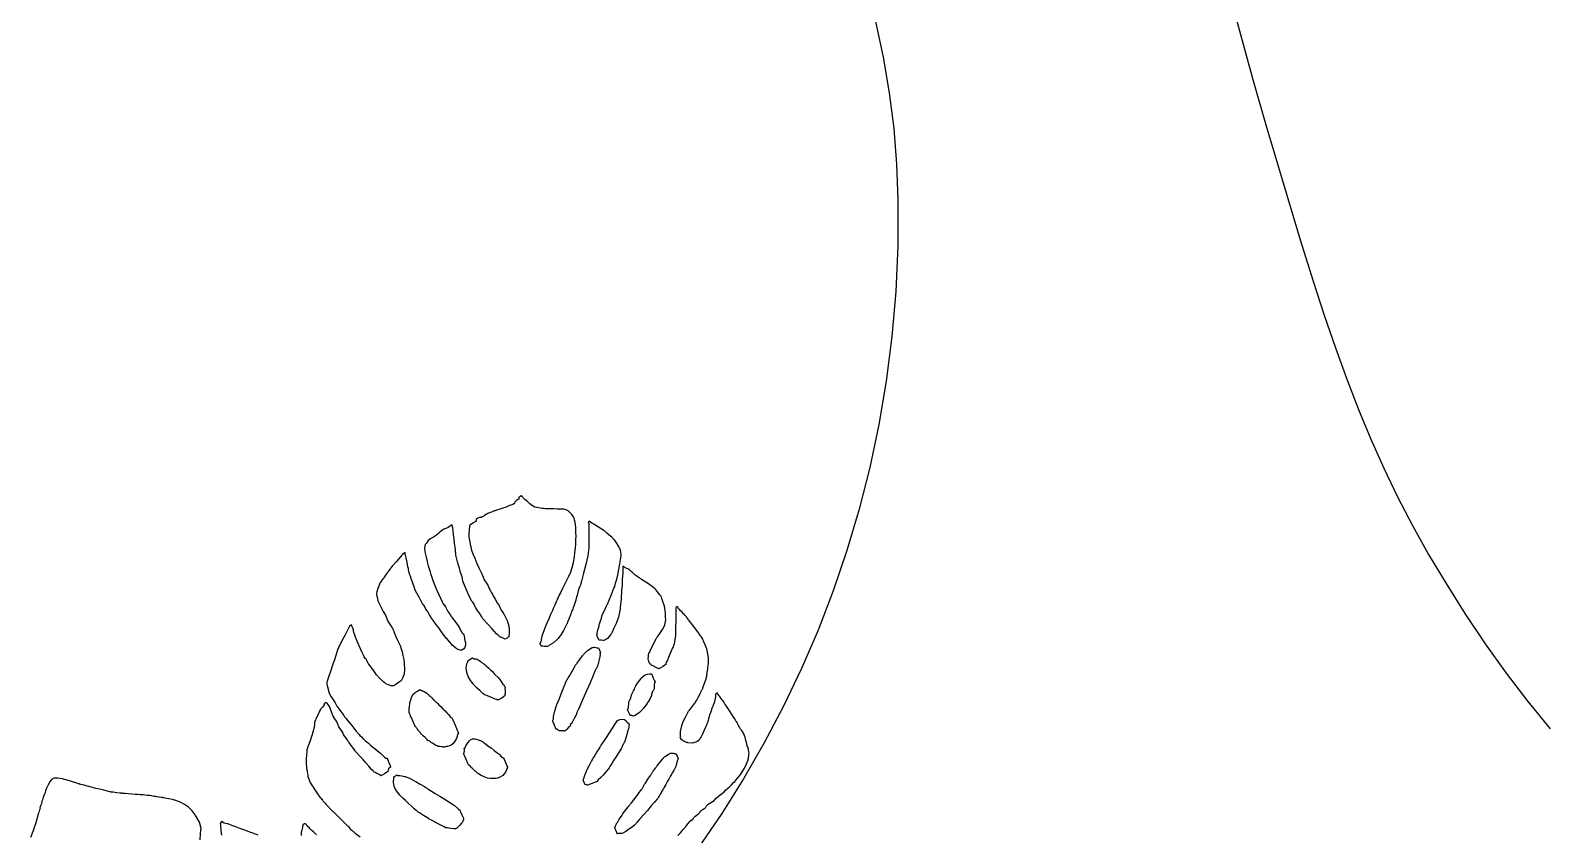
# Model space of a CAD drawing. Header units: millimetres. Extents: x 120 to 668, y 59 to 184.
# Drawn here: x 273.83 to 304.65, y 105.09 to 121.44 of the extents above; entities that cross this region are included whole.
import ezdxf

# ---------------------------------------------------------------- set-up
doc = ezdxf.new("R2010")
doc.units = ezdxf.units.MM
doc.layers.get('0').update_dxf_attribs({"linetype": 'CONTINUOUS', "true_color": 0xffffff})

msp = doc.modelspace()

# ---------------------------------------------------------------- linework, layer by layer
at = {"linetype": 'CONTINUOUS', "true_color": 0xffffff}
for points in [[(296.647, 127.817), (298.662, 120.437), (298.932, 119.517), (299.185, 118.655), (299.427, 117.84), (299.66, 117.072), (299.89, 116.342), (300.115, 115.65), (300.342, 114.987), (300.575, 114.35), (300.812, 113.735), (301.062, 113.132), (301.327, 112.542), (301.607, 111.96), (301.91, 111.377), (302.237, 110.79), (302.59, 110.195), (302.972, 109.585), (303.385, 108.97), (303.81, 108.375), (304.25, 107.8), (304.705, 107.245)], [(290.997, 121.617), (291.157, 120.892), (291.28, 120.167), (291.37, 119.442), (291.427, 118.722), (291.45, 118.002), (291.452, 117.065), (291.41, 116.132), (291.33, 115.215), (291.215, 114.312), (291.065, 113.427), (290.882, 112.557), (290.667, 111.705), (290.42, 110.87), (290.142, 110.052), (289.835, 109.252), (289.497, 108.47), (289.132, 107.705), (288.74, 106.96), (288.32, 106.23), (287.875, 105.522), (287.405, 104.832)], [(286.985, 105.075), (287.035, 105.132), (287.09, 105.197), (287.145, 105.262), (287.195, 105.322), (287.23, 105.362), (287.242, 105.377), (287.267, 105.397), (287.292, 105.417), (287.312, 105.44), (287.31, 105.442), (287.307, 105.442), (287.327, 105.465), (287.38, 105.502), (287.405, 105.52), (287.43, 105.547), (287.437, 105.56), (287.435, 105.56), (287.437, 105.565), (287.46, 105.585), (287.52, 105.625), (287.545, 105.642), (287.555, 105.655), (287.562, 105.667), (287.567, 105.682), (287.577, 105.695), (287.602, 105.712), (287.665, 105.752), (287.72, 105.79), (287.762, 105.835), (287.807, 105.877), (287.852, 105.907), (287.882, 105.932), (287.922, 105.967), (287.952, 105.997), (288.002, 106.037), (288.025, 106.06), (288.072, 106.107), (288.117, 106.152), (288.14, 106.175), (288.147, 106.182), (288.162, 106.2), (288.197, 106.24), (288.23, 106.28), (288.245, 106.297), (288.285, 106.357), (288.335, 106.442), (288.382, 106.535), (288.412, 106.617), (288.415, 106.627), (288.417, 106.645), (288.42, 106.66), (288.425, 106.695), (288.427, 106.727), (288.43, 106.742), (288.425, 106.787), (288.42, 106.82), (288.41, 106.865), (288.395, 106.902), (288.377, 106.965), (288.367, 107.01), (288.352, 107.072), (288.345, 107.09), (288.33, 107.127), (288.312, 107.162), (288.305, 107.18), (288.297, 107.19), (288.282, 107.21), (288.27, 107.222), (288.257, 107.237), (288.242, 107.265), (288.212, 107.327), (288.192, 107.367), (288.18, 107.387), (288.172, 107.395), (288.162, 107.405), (288.155, 107.417), (288.14, 107.445), (288.132, 107.457), (288.11, 107.492), (288.04, 107.6), (287.972, 107.707), (287.947, 107.742), (287.94, 107.755), (287.932, 107.762), (287.915, 107.79), (287.897, 107.817), (287.885, 107.832), (287.86, 107.867), (287.835, 107.9), (287.822, 107.915), (287.802, 107.94), (287.797, 107.952), (287.787, 107.975), (287.77, 107.962), (287.75, 107.947), (287.747, 107.897), (287.735, 107.835), (287.72, 107.772), (287.702, 107.722), (287.7, 107.715), (287.692, 107.702), (287.685, 107.687), (287.682, 107.68), (287.652, 107.59), (287.637, 107.54), (287.612, 107.475), (287.607, 107.457), (287.597, 107.417), (287.585, 107.375), (287.58, 107.357), (287.575, 107.347), (287.57, 107.335), (287.557, 107.305), (287.517, 107.215), (287.475, 107.122), (287.462, 107.092), (287.457, 107.08), (287.44, 107.055), (287.432, 107.04), (287.42, 107.025), (287.397, 107.002), (287.375, 106.987), (287.35, 106.972), (287.275, 106.955), (287.19, 106.96), (287.177, 106.965), (287.16, 106.97), (287.147, 106.975), (287.135, 106.98), (287.125, 106.985), (287.11, 106.99), (287.1, 106.997), (287.087, 107.005), (287.075, 107.017), (287.075, 107.025), (287.072, 107.025), (287.052, 107.022), (287.05, 107.03), (287.042, 107.047), (287.032, 107.062), (287.03, 107.07), (287.04, 107.085), (287.042, 107.087), (287.04, 107.092), (287.037, 107.11), (287.035, 107.157), (287.04, 107.207), (287.042, 107.217), (287.067, 107.31), (287.095, 107.392), (287.13, 107.47), (287.177, 107.56), (287.187, 107.577), (287.195, 107.592), (287.2, 107.602), (287.205, 107.61), (287.22, 107.627), (287.265, 107.685), (287.307, 107.74), (287.322, 107.757), (287.327, 107.765), (287.34, 107.78), (287.345, 107.79), (287.352, 107.802), (287.367, 107.827), (287.38, 107.852), (287.387, 107.865), (287.397, 107.88), (287.405, 107.897), (287.415, 107.917), (287.437, 107.962), (287.457, 108.005), (287.467, 108.025), (287.472, 108.032), (287.477, 108.042), (287.482, 108.05), (287.485, 108.057), (287.49, 108.067), (287.492, 108.077), (287.5, 108.1), (287.525, 108.17), (287.55, 108.24), (287.557, 108.262), (287.56, 108.272), (287.57, 108.317), (287.572, 108.337), (287.58, 108.385), (287.587, 108.432), (287.59, 108.452), (287.592, 108.485), (287.595, 108.505), (287.602, 108.532), (287.605, 108.57), (287.605, 108.605), (287.605, 108.657), (287.605, 108.67), (287.605, 108.695), (287.602, 108.717), (287.602, 108.73), (287.572, 108.867), (287.52, 108.997), (287.515, 109.007), (287.505, 109.032), (287.495, 109.057), (287.49, 109.067), (287.472, 109.102), (287.457, 109.122), (287.44, 109.142), (287.42, 109.175), (287.41, 109.187), (287.385, 109.222), (287.307, 109.325), (287.227, 109.427), (287.202, 109.462), (287.192, 109.475), (287.18, 109.49), (287.17, 109.5), (287.152, 109.525), (287.132, 109.547), (287.122, 109.557), (287.117, 109.565), (287.102, 109.58), (287.072, 109.612), (287.04, 109.645), (287.025, 109.66), (287.017, 109.667), (287.015, 109.67), (287.007, 109.68), (286.99, 109.705), (286.977, 109.732), (286.96, 109.72), (286.94, 109.707), (286.94, 109.682), (286.94, 109.617), (286.94, 109.525), (286.94, 109.42), (286.937, 109.315), (286.937, 109.222), (286.937, 109.157), (286.937, 109.132), (286.93, 109.097), (286.917, 109.01), (286.91, 108.97), (286.895, 108.927), (286.89, 108.912), (286.872, 108.875), (286.85, 108.82), (286.822, 108.76), (286.795, 108.697), (286.772, 108.642), (286.755, 108.605), (286.75, 108.59), (286.742, 108.575), (286.737, 108.575), (286.737, 108.57), (286.74, 108.552), (286.72, 108.537), (286.672, 108.507), (286.625, 108.477), (286.605, 108.462), (286.582, 108.472), (286.532, 108.497), (286.48, 108.522), (286.457, 108.532), (286.45, 108.537), (286.435, 108.552), (286.417, 108.567), (286.392, 108.615), (286.38, 108.67), (286.38, 108.682), (286.385, 108.71), (286.387, 108.735), (286.387, 108.747), (286.397, 108.785), (286.405, 108.797), (286.42, 108.83), (286.472, 108.932), (286.522, 109.035), (286.537, 109.067), (286.545, 109.08), (286.55, 109.09), (286.555, 109.097), (286.57, 109.117), (286.615, 109.182), (286.66, 109.245), (286.675, 109.265), (286.68, 109.272), (286.72, 109.36), (286.737, 109.462), (286.737, 109.472), (286.735, 109.497), (286.73, 109.577), (286.725, 109.655), (286.722, 109.68), (286.722, 109.69), (286.717, 109.707), (286.717, 109.712), (286.715, 109.717), (286.712, 109.732), (286.71, 109.74), (286.705, 109.757), (286.687, 109.815), (286.667, 109.87), (286.662, 109.887), (286.66, 109.895), (286.65, 109.92), (286.637, 109.945), (286.617, 109.97), (286.572, 110.025), (286.527, 110.08), (286.507, 110.105), (286.495, 110.112), (286.462, 110.135), (286.365, 110.202), (286.265, 110.267), (286.232, 110.29), (286.22, 110.297), (286.212, 110.302), (286.205, 110.31), (286.187, 110.322), (286.15, 110.35), (286.112, 110.377), (286.095, 110.39), (286.09, 110.397), (286.082, 110.402), (286.075, 110.41), (286.055, 110.427), (286.035, 110.442), (286.027, 110.45), (286.022, 110.455), (286.002, 110.475), (285.98, 110.487), (285.935, 110.512), (285.887, 110.537), (285.865, 110.55), (285.865, 110.537), (285.867, 110.51), (285.867, 110.48), (285.867, 110.467), (285.867, 110.447), (285.867, 110.44), (285.865, 110.417), (285.86, 110.35), (285.855, 110.282), (285.852, 110.26), (285.852, 110.252), (285.852, 110.242), (285.852, 110.22), (285.852, 110.205), (285.85, 110.167), (285.845, 110.115), (285.842, 110.055), (285.837, 109.992), (285.832, 109.94), (285.83, 109.902), (285.83, 109.887), (285.82, 109.77), (285.805, 109.64), (285.777, 109.512), (285.74, 109.407), (285.735, 109.397), (285.722, 109.37), (285.687, 109.292), (285.65, 109.212), (285.637, 109.185), (285.632, 109.175), (285.622, 109.16), (285.555, 109.08), (285.517, 109.05), (285.472, 109.037), (285.457, 109.04), (285.425, 109.045), (285.392, 109.047), (285.377, 109.05), (285.372, 109.065), (285.357, 109.097), (285.345, 109.13), (285.337, 109.145), (285.345, 109.17), (285.345, 109.202), (285.35, 109.217), (285.36, 109.257), (285.377, 109.312), (285.395, 109.375), (285.412, 109.437), (285.43, 109.492), (285.44, 109.532), (285.445, 109.547), (285.45, 109.557), (285.462, 109.585), (285.5, 109.665), (285.535, 109.742), (285.547, 109.77), (285.552, 109.78), (285.625, 109.94), (285.687, 110.102), (285.702, 110.14), (285.72, 110.202), (285.742, 110.285), (285.762, 110.375), (285.802, 110.56), (285.815, 110.637), (285.822, 110.695), (285.825, 110.71), (285.827, 110.74), (285.83, 110.77), (285.832, 110.785), (285.832, 110.795), (285.817, 110.872), (285.782, 110.952), (285.74, 111.025), (285.695, 111.085), (285.687, 111.092), (285.677, 111.102), (285.667, 111.112), (285.662, 111.117), (285.64, 111.137), (285.592, 111.18), (285.542, 111.222), (285.52, 111.242), (285.515, 111.247), (285.507, 111.255), (285.5, 111.26), (285.49, 111.267), (285.46, 111.285), (285.37, 111.345), (285.28, 111.402), (285.25, 111.42), (285.24, 111.427), (285.207, 111.445), (285.182, 111.462), (285.175, 111.457), (285.165, 111.45), (285.172, 111.432), (285.175, 111.425), (285.175, 111.42), (285.175, 111.405), (285.175, 111.397), (285.175, 111.38), (285.175, 111.362), (285.175, 111.355), (285.175, 111.345), (285.175, 111.327), (285.175, 111.277), (285.175, 111.21), (285.177, 111.132), (285.177, 111.055), (285.177, 110.987), (285.177, 110.937), (285.177, 110.92), (285.155, 110.762), (285.112, 110.585), (285.065, 110.405), (285.025, 110.242), (285.022, 110.235), (285.02, 110.22), (285.017, 110.205), (285.015, 110.197), (285.007, 110.165), (285, 110.15), (284.99, 110.135), (284.975, 110.1), (284.967, 110.072), (284.962, 110.052), (284.952, 110.007), (284.94, 109.962), (284.935, 109.942), (284.902, 109.84), (284.87, 109.737), (284.86, 109.7), (284.85, 109.677), (284.837, 109.655), (284.822, 109.612), (284.817, 109.602), (284.807, 109.575), (284.777, 109.495), (284.745, 109.412), (284.735, 109.385), (284.73, 109.375), (284.725, 109.367), (284.715, 109.35), (284.662, 109.242), (284.597, 109.142), (284.587, 109.13), (284.57, 109.105), (284.55, 109.077), (284.54, 109.065), (284.457, 108.995), (284.365, 108.937), (284.347, 108.927), (284.327, 108.92), (284.32, 108.917), (284.312, 108.917), (284.295, 108.917), (284.277, 108.917), (284.27, 108.917), (284.24, 108.927), (284.207, 108.927), (284.205, 108.935), (284.197, 108.952), (284.19, 108.97), (284.187, 108.977), (284.202, 109), (284.202, 109.01), (284.207, 109.03), (284.212, 109.042), (284.215, 109.057), (284.235, 109.152), (284.265, 109.24), (284.275, 109.262), (284.297, 109.317), (284.332, 109.397), (284.37, 109.487), (284.407, 109.577), (284.442, 109.657), (284.465, 109.712), (284.475, 109.735), (284.485, 109.752), (284.492, 109.767), (284.507, 109.8), (284.52, 109.832), (284.527, 109.847), (284.535, 109.86), (284.54, 109.872), (284.542, 109.882), (284.552, 109.902), (284.56, 109.922), (284.562, 109.932), (284.57, 109.945), (284.577, 109.957), (284.582, 109.967), (284.595, 109.987), (284.605, 110.007), (284.61, 110.017), (284.612, 110.027), (284.617, 110.042), (284.625, 110.057), (284.645, 110.1), (284.675, 110.157), (284.71, 110.225), (284.742, 110.292), (284.772, 110.35), (284.792, 110.392), (284.8, 110.407), (284.805, 110.417), (284.805, 110.42), (284.807, 110.422), (284.81, 110.435), (284.837, 110.52), (284.862, 110.625), (284.882, 110.732), (284.892, 110.827), (284.897, 110.875), (284.905, 110.925), (284.912, 110.992), (284.915, 111.1), (284.915, 111.117), (284.915, 111.122), (284.917, 111.13), (284.917, 111.14), (284.917, 111.162), (284.915, 111.237), (284.91, 111.312), (284.91, 111.335), (284.91, 111.345), (284.91, 111.355), (284.907, 111.367), (284.902, 111.4), (284.897, 111.43), (284.895, 111.442), (284.885, 111.487), (284.88, 111.522), (284.865, 111.555), (284.832, 111.597), (284.757, 111.672), (284.712, 111.695), (284.665, 111.705), (284.652, 111.705), (284.64, 111.705), (284.625, 111.705), (284.585, 111.707), (284.53, 111.71), (284.467, 111.712), (284.402, 111.712), (284.347, 111.715), (284.307, 111.717), (284.292, 111.717), (284.252, 111.72), (284.22, 111.725), (284.157, 111.737), (284.08, 111.752), (284.01, 111.792), (284.002, 111.797), (283.98, 111.817), (283.93, 111.862), (283.877, 111.907), (283.855, 111.927), (283.847, 111.935), (283.835, 111.947), (283.825, 111.96), (283.82, 111.967), (283.81, 111.985), (283.8, 111.98), (283.782, 111.965), (283.762, 111.952), (283.752, 111.945), (283.755, 111.917), (283.752, 111.91), (283.735, 111.902), (283.697, 111.875), (283.675, 111.852), (283.667, 111.835), (283.655, 111.82), (283.63, 111.802), (283.61, 111.795), (283.592, 111.79), (283.562, 111.78), (283.51, 111.755), (283.5, 111.752), (283.472, 111.742), (283.387, 111.715), (283.3, 111.685), (283.272, 111.675), (283.262, 111.672), (283.255, 111.672), (283.24, 111.667), (283.21, 111.655), (283.18, 111.64), (283.165, 111.635), (283.16, 111.635), (283.155, 111.635), (283.137, 111.63), (283.122, 111.62), (283.09, 111.6), (283.057, 111.577), (283.042, 111.567), (283.012, 111.55), (282.987, 111.542), (282.97, 111.542), (282.952, 111.54), (282.922, 111.525), (282.892, 111.505), (282.882, 111.497), (282.885, 111.487), (282.887, 111.467), (282.865, 111.452), (282.82, 111.422), (282.772, 111.392), (282.75, 111.377), (282.75, 111.347), (282.745, 111.3), (282.735, 111.192), (282.735, 111.175), (282.735, 111.16), (282.737, 111.14), (282.74, 111.13), (282.745, 111.107), (282.76, 111.037), (282.772, 110.965), (282.777, 110.942), (282.78, 110.932), (282.782, 110.922), (282.782, 110.912), (282.795, 110.872), (282.822, 110.802), (282.86, 110.71), (282.902, 110.607), (282.95, 110.5), (282.992, 110.405), (283.027, 110.325), (283.052, 110.272), (283.077, 110.232), (283.097, 110.207), (283.122, 110.165), (283.14, 110.127), (283.165, 110.07), (283.175, 110.052), (283.2, 110.01), (283.225, 109.97), (283.235, 109.95), (283.272, 109.877), (283.312, 109.805), (283.352, 109.75), (283.377, 109.697), (283.4, 109.647), (283.44, 109.59), (283.447, 109.58), (283.452, 109.577), (283.455, 109.57), (283.465, 109.555), (283.515, 109.445), (283.55, 109.33), (283.55, 109.32), (283.552, 109.31), (283.555, 109.287), (283.557, 109.265), (283.56, 109.255), (283.557, 109.182), (283.552, 109.115), (283.54, 109.107), (283.515, 109.09), (283.487, 109.072), (283.475, 109.065), (283.437, 109.09), (283.395, 109.105), (283.382, 109.11), (283.367, 109.115), (283.345, 109.132), (283.332, 109.145), (283.302, 109.177), (283.212, 109.275), (283.122, 109.37), (283.092, 109.402), (283.08, 109.415), (283.075, 109.422), (283.067, 109.432), (283.05, 109.452), (283.03, 109.472), (283.022, 109.482), (283.002, 109.522), (282.977, 109.562), (282.965, 109.577), (282.952, 109.592), (282.94, 109.612), (282.927, 109.63), (282.922, 109.637), (282.877, 109.705), (282.855, 109.752), (282.837, 109.79), (282.812, 109.827), (282.807, 109.835), (282.8, 109.84), (282.75, 109.93), (282.707, 110.032), (282.63, 110.212), (282.615, 110.255), (282.61, 110.277), (282.61, 110.3), (282.602, 110.335), (282.57, 110.422), (282.545, 110.507), (282.53, 110.567), (282.51, 110.637), (282.477, 110.775), (282.475, 110.787), (282.472, 110.812), (282.47, 110.837), (282.467, 110.85), (282.467, 110.86), (282.465, 110.88), (282.457, 110.935), (282.447, 111.015), (282.437, 111.105), (282.427, 111.192), (282.417, 111.272), (282.41, 111.327), (282.407, 111.347), (282.405, 111.365), (282.402, 111.372), (282.395, 111.39), (282.317, 111.337), (282.235, 111.3), (282.227, 111.3), (282.212, 111.287), (282.177, 111.26), (282.142, 111.232), (282.127, 111.22), (282.08, 111.177), (282.022, 111.142), (281.965, 111.11), (281.912, 111.07), (281.895, 111.052), (281.897, 111.05), (281.9, 111.052), (281.89, 111.037), (281.875, 111.02), (281.86, 111), (281.852, 110.992), (281.837, 110.922), (281.845, 110.852), (281.847, 110.842), (281.852, 110.815), (281.872, 110.732), (281.892, 110.647), (281.897, 110.62), (281.9, 110.61), (281.912, 110.557), (281.935, 110.495), (281.955, 110.432), (281.967, 110.382), (281.977, 110.345), (282.002, 110.277), (282.037, 110.19), (282.077, 110.09), (282.12, 109.99), (282.16, 109.9), (282.195, 109.827), (282.217, 109.787), (282.232, 109.765), (282.235, 109.765), (282.235, 109.77), (282.242, 109.76), (282.267, 109.722), (282.287, 109.682), (282.312, 109.632), (282.352, 109.572), (282.365, 109.552), (282.375, 109.535), (282.39, 109.515), (282.422, 109.475), (282.452, 109.432), (282.467, 109.412), (282.475, 109.405), (282.51, 109.355), (282.535, 109.32), (282.555, 109.28), (282.585, 109.22), (282.6, 109.192), (282.612, 109.18), (282.625, 109.175), (282.635, 109.157), (282.642, 109.13), (282.65, 109.085), (282.652, 109.07), (282.66, 109.037), (282.667, 109.002), (282.67, 108.987), (282.67, 108.942), (282.655, 108.9), (282.65, 108.89), (282.637, 108.872), (282.597, 108.84), (282.59, 108.84), (282.582, 108.84), (282.565, 108.84), (282.517, 108.855), (282.475, 108.882), (282.402, 108.945), (282.385, 108.965), (282.35, 109.007), (282.312, 109.05), (282.295, 109.07), (282.287, 109.077), (282.282, 109.082), (282.27, 109.1), (282.232, 109.15), (282.182, 109.217), (282.127, 109.295), (282.07, 109.372), (282.02, 109.44), (281.982, 109.49), (281.97, 109.507), (281.94, 109.562), (281.907, 109.62), (281.902, 109.627), (281.892, 109.637), (281.882, 109.647), (281.857, 109.69), (281.837, 109.735), (281.825, 109.757), (281.817, 109.767), (281.812, 109.767), (281.81, 109.765), (281.802, 109.775), (281.787, 109.797), (281.737, 109.905), (281.682, 110), (281.645, 110.06), (281.625, 110.127), (281.602, 110.207), (281.567, 110.302), (281.55, 110.345), (281.537, 110.377), (281.525, 110.417), (281.522, 110.445), (281.512, 110.485), (281.51, 110.5), (281.502, 110.537), (281.49, 110.592), (281.477, 110.655), (281.465, 110.717), (281.452, 110.772), (281.445, 110.81), (281.442, 110.825), (281.387, 110.785), (281.377, 110.772), (281.35, 110.74), (281.267, 110.645), (281.182, 110.547), (281.155, 110.515), (281.145, 110.502), (281.14, 110.495), (281.125, 110.477), (281.11, 110.457), (281.102, 110.447), (281.085, 110.422), (281.047, 110.37), (281.01, 110.315), (280.992, 110.29), (280.98, 110.272), (280.967, 110.257), (280.962, 110.25), (280.95, 110.23), (280.935, 110.21), (280.93, 110.202), (280.925, 110.192), (280.922, 110.185), (280.915, 110.162), (280.892, 110.095), (280.87, 110.025), (280.862, 110.002), (280.86, 109.995), (280.865, 109.977), (280.872, 109.94), (280.88, 109.902), (280.885, 109.885), (280.892, 109.847), (280.91, 109.805), (280.947, 109.722), (280.975, 109.667), (280.995, 109.63), (281.01, 109.607), (281.032, 109.575), (281.045, 109.552), (281.06, 109.517), (281.095, 109.43), (281.112, 109.4), (281.155, 109.337), (281.182, 109.297), (281.21, 109.247), (281.217, 109.222), (281.23, 109.19), (281.25, 109.137), (281.282, 109.06), (281.34, 108.937), (281.365, 108.872), (281.382, 108.81), (281.387, 108.785), (281.4, 108.732), (281.412, 108.68), (281.417, 108.655), (281.417, 108.645), (281.42, 108.632), (281.422, 108.607), (281.425, 108.582), (281.427, 108.57), (281.432, 108.447), (281.422, 108.36), (281.4, 108.285), (281.362, 108.222), (281.34, 108.205), (281.29, 108.17), (281.237, 108.132), (281.215, 108.115), (281.16, 108.12), (281.107, 108.137), (281.085, 108.145), (281.055, 108.157), (281.045, 108.167), (281.04, 108.175), (281.02, 108.187), (281.015, 108.19), (281.007, 108.197), (280.992, 108.21), (280.975, 108.225), (280.967, 108.23), (280.96, 108.237), (280.95, 108.247), (280.93, 108.267), (280.91, 108.285), (280.9, 108.295), (280.895, 108.302), (280.887, 108.315), (280.862, 108.345), (280.795, 108.44), (280.725, 108.532), (280.7, 108.562), (280.692, 108.575), (280.667, 108.63), (280.65, 108.657), (280.632, 108.677), (280.61, 108.71), (280.595, 108.74), (280.57, 108.795), (280.537, 108.867), (280.502, 108.947), (280.435, 109.105), (280.412, 109.165), (280.4, 109.202), (280.395, 109.235), (280.392, 109.255), (280.382, 109.29), (280.37, 109.317), (280.352, 109.36), (280.317, 109.332), (280.3, 109.305), (280.28, 109.26), (280.24, 109.182), (280.232, 109.17), (280.217, 109.14), (280.167, 109.045), (280.115, 108.947), (280.1, 108.917), (280.092, 108.905), (280.09, 108.897), (280.087, 108.89), (280.08, 108.867), (280.052, 108.785), (280.015, 108.67), (279.97, 108.537), (279.925, 108.407), (279.887, 108.292), (279.86, 108.21), (279.852, 108.187), (279.85, 108.18), (279.855, 108.155), (279.857, 108.127), (279.902, 107.97), (279.94, 107.895), (279.982, 107.832), (280.02, 107.77), (280.057, 107.707), (280.065, 107.697), (280.082, 107.672), (280.14, 107.595), (280.197, 107.515), (280.215, 107.49), (280.222, 107.48), (280.227, 107.472), (280.235, 107.465), (280.245, 107.452), (280.275, 107.417), (280.36, 107.312), (280.445, 107.205), (280.475, 107.17), (280.485, 107.157), (280.492, 107.147), (280.497, 107.142), (280.505, 107.135), (280.51, 107.127), (280.525, 107.112), (280.557, 107.08), (280.587, 107.047), (280.602, 107.032), (280.612, 107.025), (280.622, 107.015), (280.635, 107.002), (280.667, 106.977), (280.697, 106.952), (280.71, 106.94), (280.717, 106.935), (280.722, 106.927), (280.732, 106.92), (280.757, 106.897), (280.837, 106.835), (280.917, 106.77), (280.942, 106.747), (280.952, 106.74), (281.025, 106.67), (281.05, 106.65), (281.077, 106.645), (281.08, 106.637), (281.09, 106.617), (281.115, 106.56), (281.137, 106.502), (281.147, 106.482), (281.15, 106.475), (281.105, 106.432), (281.092, 106.377), (281.072, 106.362), (281.025, 106.332), (280.977, 106.302), (280.957, 106.287), (280.945, 106.302), (280.942, 106.305), (280.94, 106.305), (280.922, 106.31), (280.905, 106.32), (280.87, 106.34), (280.832, 106.357), (280.815, 106.367), (280.8, 106.38), (280.792, 106.39), (280.77, 106.412), (280.705, 106.487), (280.64, 106.562), (280.617, 106.585), (280.61, 106.595), (280.602, 106.602), (280.585, 106.625), (280.575, 106.637), (280.565, 106.647), (280.557, 106.655), (280.545, 106.667), (280.52, 106.697), (280.492, 106.725), (280.48, 106.737), (280.475, 106.742), (280.47, 106.75), (280.455, 106.765), (280.442, 106.78), (280.435, 106.787), (280.43, 106.795), (280.415, 106.815), (280.382, 106.862), (280.347, 106.907), (280.332, 106.927), (280.31, 106.965), (280.295, 106.98), (280.282, 106.995), (280.265, 107.025), (280.257, 107.035), (280.245, 107.055), (280.23, 107.075), (280.222, 107.085), (280.217, 107.09), (280.195, 107.127), (280.185, 107.155), (280.167, 107.187), (280.13, 107.24), (280.1, 107.287), (280.075, 107.342), (280.05, 107.397), (280.017, 107.445), (279.975, 107.517), (279.94, 107.607), (279.905, 107.695), (279.86, 107.765), (279.852, 107.77), (279.852, 107.765), (279.852, 107.765), (279.837, 107.78), (279.82, 107.767), (279.8, 107.755), (279.797, 107.73), (279.787, 107.71), (279.762, 107.682), (279.72, 107.635), (279.715, 107.625), (279.702, 107.6), (279.667, 107.525), (279.632, 107.447), (279.62, 107.422), (279.615, 107.412), (279.602, 107.37), (279.602, 107.325), (279.585, 107.227), (279.557, 107.13), (279.552, 107.12), (279.542, 107.09), (279.512, 107.002), (279.48, 106.912), (279.47, 106.882), (279.465, 106.872), (279.45, 106.82), (279.45, 106.81), (279.447, 106.785), (279.442, 106.712), (279.435, 106.637), (279.432, 106.612), (279.432, 106.602), (279.435, 106.53), (279.437, 106.482), (279.44, 106.452), (279.442, 106.435), (279.452, 106.397), (279.457, 106.362), (279.467, 106.307), (279.467, 106.295), (279.467, 106.29), (279.467, 106.277), (279.48, 106.242), (279.515, 106.157), (279.557, 106.085), (279.57, 106.072), (279.59, 106.042), (279.622, 105.987), (279.665, 105.922), (279.712, 105.857), (279.73, 105.837), (279.745, 105.817), (279.75, 105.812), (279.762, 105.797), (279.775, 105.782), (279.795, 105.76), (279.802, 105.752), (279.817, 105.735), (279.83, 105.715), (279.837, 105.707), (279.845, 105.7), (279.855, 105.69), (279.877, 105.667), (279.9, 105.645), (279.91, 105.635), (279.917, 105.627), (279.935, 105.605), (279.955, 105.587), (279.975, 105.567), (279.982, 105.562), (279.995, 105.55), (280.027, 105.52), (280.125, 105.422), (280.22, 105.327), (280.252, 105.295), (280.265, 105.282), (280.275, 105.272), (280.285, 105.265), (280.292, 105.257), (280.307, 105.24), (280.322, 105.22), (280.33, 105.212), (280.335, 105.205), (280.36, 105.182), (280.43, 105.127), (280.527, 105.047)], [(284.797, 107.332), (284.8, 107.305), (284.79, 107.292), (284.77, 107.282), (284.74, 107.252), (284.735, 107.24), (284.737, 107.237), (284.735, 107.232), (284.71, 107.215), (284.685, 107.2), (284.675, 107.197), (284.665, 107.202), (284.645, 107.205), (284.635, 107.205), (284.617, 107.205), (284.597, 107.202), (284.587, 107.202), (284.58, 107.202), (284.57, 107.207), (284.55, 107.22), (284.542, 107.23), (284.535, 107.237), (284.512, 107.237), (284.51, 107.245), (284.5, 107.265), (284.477, 107.322), (284.452, 107.38), (284.442, 107.4), (284.44, 107.407), (284.457, 107.447), (284.457, 107.492), (284.485, 107.607), (284.527, 107.737), (284.535, 107.755), (284.552, 107.8), (284.577, 107.862), (284.607, 107.935), (284.635, 108.007), (284.66, 108.07), (284.677, 108.115), (284.685, 108.132), (284.687, 108.14), (284.692, 108.15), (284.695, 108.157), (284.702, 108.175), (284.705, 108.185), (284.712, 108.197), (284.717, 108.21), (284.722, 108.22), (284.732, 108.237), (284.74, 108.252), (284.745, 108.26), (284.75, 108.267), (284.757, 108.28), (284.775, 108.31), (284.83, 108.405), (284.882, 108.5), (284.9, 108.53), (284.907, 108.542), (284.917, 108.555), (284.925, 108.565), (284.937, 108.582), (284.95, 108.597), (284.955, 108.605), (284.97, 108.625), (285.002, 108.667), (285.035, 108.71), (285.05, 108.73), (285.06, 108.74), (285.07, 108.752), (285.15, 108.835), (285.242, 108.895), (285.25, 108.895), (285.267, 108.9), (285.285, 108.902), (285.292, 108.902), (285.335, 108.892), (285.372, 108.89), (285.38, 108.875), (285.392, 108.842), (285.407, 108.807), (285.412, 108.792), (285.4, 108.772), (285.4, 108.77), (285.405, 108.767), (285.405, 108.747), (285.405, 108.737), (285.402, 108.727), (285.397, 108.705), (285.387, 108.652), (285.375, 108.6), (285.37, 108.577), (285.367, 108.565), (285.362, 108.55), (285.357, 108.532), (285.352, 108.52), (285.345, 108.507), (285.337, 108.49), (285.33, 108.477), (285.325, 108.465), (285.32, 108.455), (285.307, 108.427), (285.287, 108.382), (285.262, 108.325), (285.2, 108.18), (285.127, 108.015), (285.055, 107.85), (284.992, 107.705), (284.967, 107.647), (284.947, 107.602), (284.935, 107.575), (284.93, 107.565), (284.927, 107.555), (284.922, 107.545), (284.917, 107.53), (284.91, 107.515), (284.892, 107.48), (284.872, 107.442), (284.865, 107.427), (284.86, 107.42), (284.857, 107.412), (284.85, 107.4), (284.84, 107.385), (284.837, 107.377), (284.832, 107.365), (284.83, 107.36), (284.822, 107.352), (284.797, 107.332), (284.797, 107.332), (284.797, 107.332)], [(282.717, 108.625), (282.732, 108.635), (282.765, 108.657), (282.797, 108.68), (282.812, 108.69), (282.832, 108.672), (282.842, 108.665), (282.86, 108.667), (282.885, 108.67), (282.91, 108.657), (282.947, 108.635), (282.955, 108.63), (282.965, 108.622), (282.99, 108.605), (283.012, 108.587), (283.022, 108.58), (283.03, 108.575), (283.042, 108.562), (283.05, 108.557), (283.067, 108.542), (283.082, 108.53), (283.09, 108.522), (283.142, 108.477), (283.18, 108.442), (283.217, 108.407), (283.262, 108.357), (283.332, 108.29), (283.367, 108.25), (283.402, 108.195), (283.427, 108.15), (283.44, 108.137), (283.45, 108.132), (283.462, 108.11), (283.475, 108.082), (283.475, 108.075), (283.472, 108.077), (283.47, 108.07), (283.475, 108.025), (283.477, 107.992), (283.477, 107.96), (283.472, 107.942), (283.472, 107.915), (283.452, 107.9), (283.405, 107.87), (283.357, 107.84), (283.337, 107.825), (283.327, 107.837), (283.327, 107.837), (283.327, 107.835), (283.315, 107.835), (283.305, 107.84), (283.275, 107.85), (283.185, 107.887), (283.095, 107.922), (283.065, 107.932), (283.055, 107.937), (283.047, 107.942), (283.022, 107.965), (282.967, 108.015), (282.912, 108.065), (282.887, 108.087), (282.88, 108.095), (282.875, 108.102), (282.862, 108.117), (282.847, 108.132), (282.842, 108.14), (282.835, 108.147), (282.825, 108.162), (282.802, 108.192), (282.777, 108.222), (282.767, 108.237), (282.727, 108.305), (282.695, 108.39), (282.682, 108.482), (282.695, 108.565), (282.71, 108.595), (282.717, 108.605), (282.72, 108.607), (282.717, 108.625), (282.717, 108.625), (282.717, 108.625)], [(286.015, 107.517), (286.007, 107.537), (285.99, 107.577), (285.97, 107.62), (285.962, 107.637), (285.972, 107.65), (285.977, 107.662), (285.98, 107.675), (285.985, 107.705), (285.987, 107.735), (285.99, 107.747), (285.987, 107.765), (285.987, 107.772), (285.99, 107.782), (285.997, 107.805), (286.005, 107.817), (286.012, 107.83), (286.03, 107.877), (286.037, 107.907), (286.047, 107.947), (286.082, 108.015), (286.102, 108.052), (286.112, 108.075), (286.122, 108.102), (286.13, 108.12), (286.15, 108.15), (286.185, 108.197), (286.237, 108.27), (286.24, 108.275), (286.257, 108.292), (286.317, 108.34), (286.367, 108.357), (286.41, 108.36), (286.447, 108.36), (286.45, 108.352), (286.46, 108.335), (286.485, 108.277), (286.51, 108.217), (286.52, 108.2), (286.522, 108.192), (286.51, 108.177), (286.507, 108.177), (286.507, 108.172), (286.502, 108.147), (286.505, 108.092), (286.5, 108.06), (286.482, 108.015), (286.477, 108.007), (286.472, 108), (286.457, 107.96), (286.452, 107.94), (286.447, 107.917), (286.422, 107.867), (286.412, 107.85), (286.392, 107.815), (286.37, 107.777), (286.36, 107.76), (286.355, 107.75), (286.342, 107.732), (286.312, 107.697), (286.282, 107.66), (286.27, 107.642), (286.205, 107.575), (286.115, 107.517), (286.077, 107.502), (286.062, 107.507), (286.047, 107.517), (286.015, 107.517), (286.015, 107.517), (286.015, 107.517)], [(281.745, 108.047), (281.762, 108.027), (281.787, 108.02), (281.81, 108.012), (281.832, 108.005), (281.887, 107.97), (281.935, 107.925), (281.95, 107.91), (281.985, 107.875), (282.017, 107.837), (282.032, 107.822), (282.042, 107.815), (282.052, 107.805), (282.072, 107.787), (282.092, 107.77), (282.1, 107.765), (282.112, 107.752), (282.13, 107.735), (282.172, 107.695), (282.212, 107.652), (282.23, 107.635), (282.237, 107.627), (282.255, 107.61), (282.292, 107.57), (282.33, 107.527), (282.347, 107.51), (282.362, 107.487), (282.365, 107.477), (282.367, 107.475), (282.387, 107.48), (282.392, 107.467), (282.41, 107.43), (282.457, 107.322), (282.502, 107.215), (282.52, 107.177), (282.525, 107.165), (282.505, 107.127), (282.5, 107.092), (282.487, 107.047), (282.442, 106.975), (282.41, 106.937), (282.382, 106.912), (282.35, 106.897), (282.302, 106.887), (282.295, 106.885), (282.277, 106.882), (282.257, 106.877), (282.25, 106.875), (282.242, 106.875), (282.225, 106.875), (282.212, 106.877), (282.182, 106.88), (282.15, 106.882), (282.137, 106.885), (282.13, 106.885), (282.122, 106.885), (282.115, 106.887), (282.097, 106.897), (282.077, 106.905), (282.07, 106.907), (282.022, 106.94), (282.005, 106.95), (281.997, 106.952), (281.977, 106.962), (281.957, 106.977), (281.937, 106.992), (281.922, 107), (281.907, 107.007), (281.89, 107.025), (281.85, 107.065), (281.807, 107.105), (281.79, 107.122), (281.782, 107.127), (281.772, 107.137), (281.755, 107.162), (281.735, 107.185), (281.725, 107.195), (281.717, 107.202), (281.707, 107.22), (281.695, 107.237), (281.687, 107.252), (281.677, 107.265), (281.667, 107.277), (281.657, 107.287), (281.65, 107.292), (281.645, 107.302), (281.635, 107.327), (281.6, 107.405), (281.565, 107.48), (281.555, 107.505), (281.55, 107.515), (281.532, 107.557), (281.527, 107.577), (281.527, 107.592), (281.525, 107.615), (281.525, 107.622), (281.527, 107.64), (281.535, 107.697), (281.54, 107.755), (281.542, 107.772), (281.542, 107.78), (281.557, 107.837), (281.57, 107.882), (281.6, 107.94), (281.65, 107.985), (281.692, 108.012), (281.745, 108.047), (281.745, 108.047), (281.745, 108.047)], [(285.102, 106.107), (285.095, 106.122), (285.082, 106.157), (285.067, 106.19), (285.06, 106.205), (285.075, 106.235), (285.09, 106.282), (285.107, 106.335), (285.125, 106.382), (285.13, 106.392), (285.145, 106.42), (285.19, 106.505), (285.232, 106.587), (285.247, 106.615), (285.252, 106.625), (285.257, 106.632), (285.265, 106.645), (285.282, 106.675), (285.34, 106.767), (285.397, 106.86), (285.415, 106.89), (285.422, 106.902), (285.427, 106.912), (285.442, 106.935), (285.48, 106.99), (285.532, 107.07), (285.595, 107.162), (285.655, 107.255), (285.707, 107.335), (285.745, 107.39), (285.76, 107.412), (285.807, 107.437), (285.857, 107.44), (285.897, 107.432), (285.932, 107.407), (285.95, 107.382), (285.952, 107.37), (285.957, 107.365), (285.98, 107.367), (285.982, 107.36), (285.99, 107.345), (285.997, 107.327), (286, 107.32), (285.99, 107.305), (285.987, 107.3), (285.99, 107.292), (285.99, 107.272), (285.987, 107.26), (285.977, 107.23), (285.95, 107.132), (285.92, 107.037), (285.91, 107.005), (285.907, 106.992), (285.905, 106.982), (285.9, 106.975), (285.895, 106.967), (285.89, 106.957), (285.885, 106.95), (285.882, 106.942), (285.875, 106.93), (285.865, 106.915), (285.862, 106.907), (285.855, 106.887), (285.847, 106.865), (285.842, 106.855), (285.832, 106.84), (285.805, 106.797), (285.767, 106.737), (285.725, 106.67), (285.68, 106.6), (285.642, 106.54), (285.615, 106.497), (285.605, 106.482), (285.595, 106.465), (285.592, 106.455), (285.572, 106.43), (285.53, 106.38), (285.487, 106.327), (285.467, 106.302), (285.417, 106.257), (285.365, 106.21), (285.36, 106.2), (285.362, 106.197), (285.36, 106.192), (285.335, 106.17), (285.327, 106.167), (285.305, 106.16), (285.242, 106.135), (285.18, 106.11), (285.157, 106.102), (285.15, 106.1), (285.127, 106.105), (285.127, 106.11), (285.125, 106.112), (285.102, 106.107), (285.102, 106.107), (285.102, 106.107)], [(282.632, 106.742), (282.645, 106.757), (282.65, 106.805), (282.647, 106.822), (282.64, 106.84), (282.66, 106.855), (282.67, 106.865), (282.672, 106.875), (282.677, 106.897), (282.692, 106.922), (282.717, 106.96), (282.752, 107.002), (282.78, 107.027), (282.812, 107.04), (282.852, 107.042), (282.865, 107.04), (282.895, 107.032), (282.925, 107.022), (282.937, 107.02), (282.947, 107.015), (282.96, 107.01), (282.975, 107.005), (282.99, 107), (283.005, 106.992), (283.017, 106.985), (283.032, 106.972), (283.072, 106.945), (283.127, 106.902), (283.19, 106.855), (283.252, 106.805), (283.307, 106.762), (283.347, 106.735), (283.362, 106.722), (283.4, 106.677), (283.42, 106.66), (283.442, 106.655), (283.445, 106.647), (283.455, 106.625), (283.485, 106.56), (283.512, 106.492), (283.522, 106.47), (283.525, 106.462), (283.51, 106.422), (283.482, 106.362), (283.427, 106.297), (283.382, 106.267), (283.325, 106.24), (283.312, 106.24), (283.285, 106.237), (283.255, 106.235), (283.242, 106.235), (283.235, 106.235), (283.21, 106.232), (283.195, 106.232), (283.177, 106.232), (283.12, 106.242), (283.047, 106.267), (282.977, 106.3), (282.925, 106.335), (282.917, 106.34), (282.91, 106.347), (282.905, 106.352), (282.892, 106.365), (282.877, 106.375), (282.87, 106.382), (282.86, 106.392), (282.85, 106.4), (282.845, 106.405), (282.835, 106.415), (282.815, 106.435), (282.795, 106.452), (282.785, 106.462), (282.765, 106.49), (282.762, 106.502), (282.757, 106.502), (282.737, 106.5), (282.732, 106.51), (282.72, 106.537), (282.685, 106.622), (282.65, 106.705), (282.637, 106.732), (282.632, 106.742), (282.632, 106.742), (282.632, 106.742)], [(285.755, 105.112), (285.747, 105.132), (285.73, 105.172), (285.71, 105.215), (285.702, 105.232), (285.72, 105.27), (285.735, 105.312), (285.74, 105.32), (285.755, 105.342), (285.795, 105.407), (285.837, 105.47), (285.85, 105.492), (285.855, 105.5), (285.86, 105.507), (285.865, 105.515), (285.882, 105.535), (285.93, 105.597), (285.975, 105.66), (285.992, 105.68), (285.997, 105.687), (286.01, 105.702), (286.017, 105.712), (286.04, 105.742), (286.11, 105.832), (286.177, 105.92), (286.2, 105.95), (286.207, 105.96), (286.225, 105.985), (286.237, 106.002), (286.25, 106.017), (286.26, 106.032), (286.265, 106.042), (286.277, 106.067), (286.29, 106.09), (286.295, 106.1), (286.3, 106.107), (286.307, 106.117), (286.325, 106.142), (286.377, 106.22), (286.427, 106.297), (286.445, 106.322), (286.452, 106.332), (286.457, 106.34), (286.465, 106.352), (286.47, 106.365), (286.475, 106.372), (286.48, 106.382), (286.485, 106.39), (286.492, 106.397), (286.507, 106.417), (286.522, 106.437), (286.527, 106.445), (286.532, 106.452), (286.557, 106.482), (286.562, 106.49), (286.58, 106.51), (286.627, 106.567), (286.672, 106.625), (286.69, 106.645), (286.695, 106.652), (286.707, 106.667), (286.71, 106.672), (286.725, 106.682), (286.797, 106.73), (286.822, 106.742), (286.837, 106.747), (286.847, 106.75), (286.867, 106.75), (286.887, 106.747), (286.91, 106.742), (286.922, 106.74), (286.932, 106.737), (286.95, 106.737), (286.957, 106.722), (286.972, 106.69), (286.985, 106.657), (286.992, 106.642), (286.965, 106.565), (286.942, 106.477), (286.937, 106.465), (286.932, 106.452), (286.922, 106.435), (286.917, 106.427), (286.912, 106.42), (286.9, 106.4), (286.875, 106.355), (286.85, 106.307), (286.837, 106.287), (286.832, 106.277), (286.822, 106.262), (286.81, 106.237), (286.8, 106.22), (286.79, 106.202), (286.775, 106.18), (286.77, 106.167), (286.762, 106.155), (286.747, 106.13), (286.737, 106.115), (286.72, 106.08), (286.7, 106.045), (286.69, 106.03), (286.685, 106.022), (286.677, 106.005), (286.667, 105.987), (286.662, 105.98), (286.652, 105.96), (286.627, 105.917), (286.602, 105.875), (286.592, 105.855), (286.582, 105.84), (286.577, 105.83), (286.56, 105.81), (286.512, 105.755), (286.445, 105.677), (286.367, 105.587), (286.287, 105.497), (286.22, 105.42), (286.172, 105.365), (286.155, 105.345), (286.145, 105.335), (286.132, 105.322), (286.122, 105.307), (286.11, 105.292), (286.055, 105.245), (285.99, 105.205), (285.927, 105.16), (285.865, 105.122), (285.847, 105.12), (285.81, 105.117), (285.772, 105.115), (285.755, 105.112), (285.755, 105.112), (285.755, 105.112)], [(277.28, 104.992), (277.287, 105.11), (277.295, 105.192), (277.297, 105.215), (277.297, 105.222), (277.265, 105.35), (277.2, 105.462), (277.187, 105.482), (277.175, 105.5), (277.117, 105.577), (277.045, 105.65), (276.965, 105.71), (276.887, 105.747), (276.872, 105.752), (276.837, 105.767), (276.802, 105.78), (276.787, 105.785), (276.762, 105.792), (276.752, 105.797), (276.742, 105.8), (276.717, 105.805), (276.645, 105.82), (276.57, 105.835), (276.545, 105.84), (276.535, 105.842), (276.527, 105.845), (276.52, 105.845), (276.512, 105.847), (276.492, 105.85), (276.445, 105.857), (276.397, 105.865), (276.377, 105.867), (276.37, 105.87), (276.347, 105.872), (276.3, 105.882), (276.25, 105.89), (276.227, 105.892), (276.217, 105.892), (276.2, 105.892), (276.16, 105.897), (276.12, 105.9), (276.102, 105.9), (276.09, 105.902), (276.08, 105.905), (276.062, 105.905), (276.02, 105.91), (275.96, 105.912), (275.89, 105.92), (275.817, 105.925), (275.757, 105.927), (275.715, 105.932), (275.697, 105.932), (275.69, 105.935), (275.68, 105.935), (275.657, 105.937), (275.585, 105.947), (275.512, 105.955), (275.49, 105.957), (275.48, 105.957), (275.472, 105.96), (275.462, 105.962), (275.442, 105.967), (275.395, 105.98), (275.325, 105.997), (275.245, 106.017), (275.162, 106.035), (275.092, 106.052), (275.045, 106.065), (275.025, 106.07), (275.017, 106.072), (275.01, 106.075), (274.987, 106.08), (274.922, 106.097), (274.857, 106.115), (274.835, 106.12), (274.827, 106.122), (274.82, 106.125), (274.807, 106.13), (274.772, 106.14), (274.667, 106.175), (274.56, 106.207), (274.525, 106.217), (274.512, 106.222), (274.505, 106.222), (274.485, 106.225), (274.437, 106.235), (274.39, 106.242), (274.37, 106.245), (274.307, 106.242), (274.262, 106.215), (274.225, 106.167), (274.192, 106.107), (274.17, 106.067), (274.157, 106.037), (274.145, 106.005), (274.14, 105.982), (274.13, 105.945), (274.125, 105.93), (274.112, 105.9), (274.097, 105.867), (274.092, 105.852), (274.092, 105.847), (274.092, 105.842), (274.087, 105.827), (274.077, 105.8), (274.065, 105.772), (274.057, 105.747), (274.06, 105.747), (274.062, 105.747), (274.055, 105.72), (274.042, 105.692), (274.03, 105.665), (274.025, 105.64), (274.027, 105.64), (274.03, 105.64), (274.022, 105.612), (274.017, 105.6), (274.01, 105.572), (274, 105.545), (273.995, 105.532), (273.992, 105.522), (273.992, 105.515), (273.99, 105.505), (273.98, 105.48), (273.972, 105.452), (273.97, 105.44), (273.96, 105.41), (273.932, 105.315), (273.902, 105.217), (273.892, 105.187), (273.89, 105.175), (273.857, 105.107), (273.83, 105.037)], [(281.215, 106.27), (281.225, 106.277), (281.245, 106.29), (281.262, 106.305), (281.272, 106.31), (281.292, 106.295), (281.317, 106.297), (281.337, 106.295), (281.38, 106.287), (281.422, 106.277), (281.442, 106.275), (281.535, 106.242), (281.62, 106.197), (281.63, 106.19), (281.66, 106.172), (281.75, 106.122), (281.837, 106.07), (281.867, 106.052), (281.877, 106.045), (281.882, 106.04), (281.892, 106.032), (281.905, 106.022), (281.925, 106.01), (281.98, 105.977), (282.057, 105.93), (282.147, 105.877), (282.235, 105.822), (282.312, 105.775), (282.367, 105.742), (282.387, 105.73), (282.45, 105.687), (282.51, 105.632), (282.525, 105.61), (282.527, 105.6), (282.53, 105.597), (282.55, 105.602), (282.552, 105.595), (282.562, 105.572), (282.592, 105.507), (282.622, 105.44), (282.632, 105.417), (282.635, 105.41), (282.622, 105.39), (282.62, 105.385), (282.617, 105.375), (282.61, 105.347), (282.592, 105.327), (282.55, 105.282), (282.51, 105.237), (282.49, 105.217), (282.465, 105.21), (282.457, 105.21), (282.435, 105.212), (282.37, 105.222), (282.302, 105.23), (282.28, 105.232), (282.272, 105.232), (282.265, 105.235), (282.257, 105.24), (282.235, 105.25), (282.167, 105.287), (282.1, 105.322), (282.077, 105.332), (282.07, 105.337), (282.065, 105.342), (282.057, 105.347), (281.995, 105.38), (281.935, 105.412), (281.925, 105.417), (281.897, 105.435), (281.817, 105.485), (281.737, 105.535), (281.71, 105.552), (281.7, 105.557), (281.68, 105.575), (281.665, 105.587), (281.627, 105.622), (281.575, 105.672), (281.515, 105.73), (281.452, 105.785), (281.4, 105.835), (281.362, 105.87), (281.347, 105.882), (281.335, 105.897), (281.25, 106.01), (281.22, 106.077), (281.205, 106.152), (281.205, 106.165), (281.21, 106.192), (281.212, 106.217), (281.212, 106.23), (281.215, 106.242), (281.215, 106.25), (281.215, 106.255), (281.215, 106.27), (281.215, 106.27), (281.215, 106.27)], [(278.455, 105.082), (278.427, 105.095), (278.397, 105.107), (278.385, 105.112), (278.375, 105.115), (278.352, 105.122), (278.29, 105.145), (278.205, 105.177), (278.107, 105.215), (278.007, 105.25), (277.922, 105.282), (277.86, 105.305), (277.837, 105.312), (277.83, 105.312), (277.767, 105.33), (277.71, 105.362), (277.692, 105.325), (277.687, 105.31), (277.69, 105.3), (277.69, 105.29), (277.692, 105.267), (277.7, 105.192), (277.707, 105.117), (277.71, 105.095), (277.71, 105.085)], [(279.642, 105.092), (279.615, 105.12), (279.602, 105.132), (279.595, 105.14), (279.582, 105.15), (279.557, 105.172), (279.532, 105.192), (279.52, 105.202), (279.515, 105.21), (279.507, 105.217), (279.492, 105.237), (279.477, 105.255), (279.47, 105.262), (279.457, 105.277), (279.45, 105.285), (279.43, 105.3), (279.41, 105.315), (279.402, 105.322), (279.385, 105.31), (279.365, 105.297), (279.36, 105.24), (279.345, 105.185), (279.34, 105.162), (279.335, 105.147), (279.335, 105.135), (279.332, 105.107), (279.33, 105.08)]]:
    msp.add_lwpolyline(points, dxfattribs=at)

doc.saveas('drawing.dxf')
